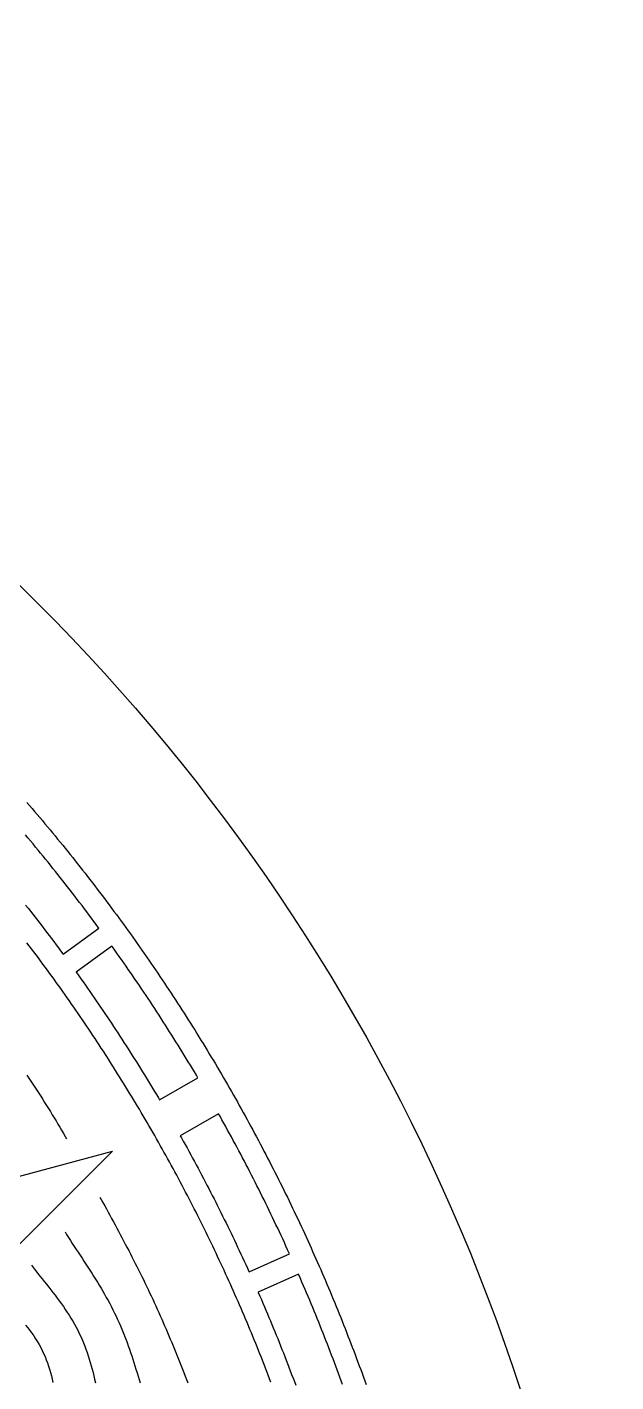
# Model space of a CAD drawing. Header units: millimetres. Extents: x -14.2 to 14.2, y -14.2 to 14.2.
# Drawn here: x 9.99 to 14.25, y 4.46 to 14.25 of the extents above; entities that cross this region are included whole.
import ezdxf

# ---------------------------------------------------------------- set-up
doc = ezdxf.new("R2010")
doc.units = ezdxf.units.MM
for name, color, linetype in [('ALTIN', 2, 'Continuous'), ('DOKU', 8, 'Continuous'), ('KESIM', 1, 'Continuous')]:
    doc.layers.add(name, color=color, linetype=linetype)

msp = doc.modelspace()

# ---------------------------------------------------------------- linework, layer by layer
at = {"layer": 'ALTIN'}
for points in [[(9.9886, 8.6448), (10.0074, 8.623), (10.0262, 8.6011), (10.045, 8.5792), (10.0637, 8.5573), (10.0823, 8.5353), (10.1009, 8.5133), (10.1194, 8.4912), (10.1379, 8.4691), (10.1564, 8.447), (10.1748, 8.4248), (10.1932, 8.4026), (10.2115, 8.3803), (10.2297, 8.358), (10.2479, 8.3357), (10.2661, 8.3133), (10.2842, 8.2909), (10.3023, 8.2684), (10.3203, 8.246), (10.3383, 8.2234), (10.3562, 8.2008), (10.374, 8.1782), (10.3919, 8.1556), (10.4096, 8.1329), (10.4273, 8.1102), (10.445, 8.0874), (10.4626, 8.0646), (10.4802, 8.0417), (10.4977, 8.0189), (10.5152, 7.9959), (10.5326, 7.973), (10.55, 7.95), (10.5673, 7.9269), (10.5846, 7.9039), (10.6018, 7.8808), (10.6189, 7.8576), (10.6361, 7.8344), (10.6531, 7.8112), (10.6701, 7.7879), (10.6871, 7.7646), (10.704, 7.7413), (10.7209, 7.7179), (10.7377, 7.6945), (10.7545, 7.6711), (10.7712, 7.6476), (10.7878, 7.6241), (10.8044, 7.6005), (10.821, 7.5769), (10.8375, 7.5533), (10.854, 7.5297), (10.8704, 7.506), (10.8867, 7.4822), (10.903, 7.4585), (10.9193, 7.4347), (10.9354, 7.4108), (10.9516, 7.3869), (10.9677, 7.363), (10.9837, 7.3391), (10.9997, 7.3151), (11.0156, 7.2911), (11.0315, 7.267), (11.0473, 7.243), (11.0631, 7.2188), (11.0788, 7.1947), (11.0945, 7.1705), (11.1101, 7.1463), (11.1257, 7.122), (11.1412, 7.0977), (11.1567, 7.0734), (11.1721, 7.049), (11.1874, 7.0247), (11.2027, 7.0002), (11.218, 6.9758), (11.2332, 6.9513), (11.2483, 6.9268), (11.2634, 6.9022), (11.2784, 6.8776), (11.2934, 6.853), (11.3083, 6.8283), (11.3232, 6.8037), (11.338, 6.7789), (11.3528, 6.7542), (11.3675, 6.7294), (11.3821, 6.7046), (11.3967, 6.6797), (11.4113, 6.6549), (11.4258, 6.6299), (11.4402, 6.605), (11.4546, 6.58), (11.4689, 6.555), (11.4832, 6.53), (11.4974, 6.5049), (11.5116, 6.4798), (11.5257, 6.4547), (11.5397, 6.4295), (11.5537, 6.4043), (11.5677, 6.3791), (11.5816, 6.3539), (11.5954, 6.3286), (11.6092, 6.3033), (11.6229, 6.2779), (11.6366, 6.2526), (11.6502, 6.2272), (11.6637, 6.2017), (11.6772, 6.1763), (11.6907, 6.1508), (11.7041, 6.1252), (11.7174, 6.0997), (11.7307, 6.0741), (11.7439, 6.0485), (11.7571, 6.0229), (11.7702, 5.9972), (11.7833, 5.9715), (11.7963, 5.9458), (11.8092, 5.9201), (11.8221, 5.8943), (11.8349, 5.8685), (11.8477, 5.8426), (11.8604, 5.8168), (11.8731, 5.7909), (11.8857, 5.765), (11.8982, 5.739), (11.9107, 5.7131), (11.9232, 5.6871), (11.9355, 5.661), (11.9479, 5.635), (11.9601, 5.6089), (11.9723, 5.5828), (11.9845, 5.5567), (11.9966, 5.5305), (12.0086, 5.5043), (12.0206, 5.4781), (12.0325, 5.4519), (12.0444, 5.4256), (12.0562, 5.3993), (12.0679, 5.373), (12.0796, 5.3467), (12.0913, 5.3203), (12.1028, 5.2939), (12.1144, 5.2675), (12.1258, 5.241), (12.1372, 5.2146), (12.1486, 5.1881), (12.1599, 5.1616), (12.1711, 5.135), (12.1823, 5.1085), (12.1934, 5.0819), (12.2044, 5.0552), (12.2154, 5.0286), (12.2264, 5.0019), (12.2373, 4.9753), (12.2481, 4.9486), (12.2589, 4.9218), (12.2696, 4.8951), (12.2802, 4.8683), (12.2908, 4.8415), (12.3013, 4.8147), (12.3118, 4.7878), (12.3222, 4.7609), (12.3326, 4.734), (12.3429, 4.7071), (12.3531, 4.6802), (12.3633, 4.6532), (12.3734, 4.6262), (12.3835, 4.5992), (12.3935, 4.5722), (12.4035, 4.5452), (12.4133, 4.5181), (12.4232, 4.491), (12.4329, 4.4639), (12.4426, 4.4367)], [(9.9799, 7.9029), (9.9971, 7.8811), (10.0143, 7.8592), (10.0314, 7.8374), (10.0485, 7.8155), (10.0655, 7.7935), (10.0825, 7.7715), (10.0994, 7.7495), (10.1163, 7.7275), (10.1331, 7.7054), (10.1499, 7.6833), (10.1666, 7.6611), (10.1833, 7.6389), (10.2, 7.6167), (10.2166, 7.5944), (10.2331, 7.5721), (10.2496, 7.5498), (10.2516, 7.5471), (10.5104, 7.7352), (10.5072, 7.7395), (10.4903, 7.7624), (10.4734, 7.7853), (10.4564, 7.8081), (10.4393, 7.8309), (10.4222, 7.8537), (10.405, 7.8764), (10.3878, 7.8991), (10.3706, 7.9217), (10.3533, 7.9443), (10.3359, 7.9669), (10.3185, 7.9894), (10.301, 8.0119), (10.2835, 8.0344), (10.266, 8.0568), (10.2484, 8.0792), (10.2307, 8.1015), (10.213, 8.1238), (10.1953, 8.1461), (10.1775, 8.1683), (10.1596, 8.1905), (10.1418, 8.2126), (10.1238, 8.2347), (10.1058, 8.2568), (10.0878, 8.2788), (10.0697, 8.3008), (10.0516, 8.3228), (10.0334, 8.3447), (10.0152, 8.3665), (9.9969, 8.3884), (9.9786, 8.4102)], [(11.7546, 4.4534), (11.7449, 4.4791), (11.7351, 4.5047), (11.7253, 4.5303), (11.7153, 4.5558), (11.7054, 4.5814), (11.6953, 4.6069), (11.6853, 4.6324), (11.6751, 4.6579), (11.6649, 4.6834), (11.6547, 4.7088), (11.6444, 4.7342), (11.634, 4.7596), (11.6236, 4.785), (11.6132, 4.8103), (11.6026, 4.8357), (11.5921, 4.861), (11.5814, 4.8862), (11.5707, 4.9115), (11.56, 4.9367), (11.5492, 4.9619), (11.5384, 4.9871), (11.5274, 5.0123), (11.5165, 5.0374), (11.5055, 5.0625), (11.4944, 5.0876), (11.4833, 5.1127), (11.4721, 5.1377), (11.4608, 5.1627), (11.4496, 5.1877), (11.4382, 5.2127), (11.4268, 5.2376), (11.4154, 5.2626), (11.4039, 5.2874), (11.3923, 5.3123), (11.3807, 5.3372), (11.369, 5.362), (11.3573, 5.3868), (11.3455, 5.4115), (11.3337, 5.4363), (11.3218, 5.461), (11.3098, 5.4857), (11.2978, 5.5103), (11.2858, 5.535), (11.2737, 5.5596), (11.2615, 5.5842), (11.2493, 5.6087), (11.2371, 5.6332), (11.2247, 5.6577), (11.2124, 5.6822), (11.2, 5.7067), (11.1875, 5.7311), (11.1749, 5.7555), (11.1624, 5.7798), (11.1497, 5.8042), (11.137, 5.8285), (11.1243, 5.8528), (11.1115, 5.877), (11.0987, 5.9013), (11.0858, 5.9255), (11.0728, 5.9496), (11.0598, 5.9738), (11.0467, 5.9979), (11.0336, 6.022), (11.0205, 6.046), (11.0072, 6.0701), (10.994, 6.0941), (10.9806, 6.118), (10.9673, 6.142), (10.9538, 6.1659), (10.9404, 6.1898), (10.9268, 6.2136), (10.9133, 6.2374), (10.8996, 6.2612), (10.8859, 6.285), (10.8722, 6.3087), (10.8584, 6.3324), (10.8446, 6.3561), (10.8307, 6.3798), (10.8167, 6.4034), (10.8027, 6.427), (10.7887, 6.4505), (10.7746, 6.474), (10.7604, 6.4975), (10.7462, 6.521), (10.732, 6.5444), (10.7177, 6.5678), (10.7033, 6.5912), (10.6889, 6.6145), (10.6745, 6.6378), (10.66, 6.6611), (10.6454, 6.6843), (10.6308, 6.7075), (10.6161, 6.7307), (10.6014, 6.7539), (10.5867, 6.777), (10.5719, 6.8), (10.557, 6.8231), (10.5421, 6.8461), (10.5271, 6.8691), (10.5121, 6.892), (10.4971, 6.915), (10.4819, 6.9378), (10.4668, 6.9607), (10.4516, 6.9835), (10.4363, 7.0063), (10.421, 7.0291), (10.4056, 7.0518), (10.3902, 7.0745), (10.3748, 7.0971), (10.3593, 7.1197), (10.3437, 7.1423), (10.3281, 7.1649), (10.3124, 7.1874), (10.2967, 7.2099), (10.281, 7.2323), (10.2652, 7.2547), (10.2493, 7.2771), (10.2334, 7.2994), (10.2175, 7.3217), (10.2015, 7.344), (10.1854, 7.3663), (10.1693, 7.3885), (10.1532, 7.4106), (10.137, 7.4328), (10.1208, 7.4549), (10.1045, 7.4769), (10.0881, 7.4989), (10.0718, 7.5209), (10.0553, 7.5429), (10.0388, 7.5648), (10.0223, 7.5867), (10.0057, 7.6085), (9.9891, 7.6304)], [(12.2727, 4.4366), (12.263, 4.4634), (12.2532, 4.4901), (12.2434, 4.5168), (12.2335, 4.5435), (12.2236, 4.5702), (12.2136, 4.5969), (12.2035, 4.6235), (12.1934, 4.6501), (12.1832, 4.6767), (12.173, 4.7033), (12.1627, 4.7298), (12.1524, 4.7563), (12.1419, 4.7828), (12.1315, 4.8093), (12.121, 4.8358), (12.1104, 4.8622), (12.0997, 4.8886), (12.0891, 4.915), (12.0783, 4.9414), (12.0675, 4.9677), (12.0566, 4.994), (12.0457, 5.0203), (12.0347, 5.0466), (12.0237, 5.0728), (12.0126, 5.099), (12.0014, 5.1252), (11.9902, 5.1514), (11.979, 5.1776), (11.9676, 5.2037), (11.9563, 5.2298), (11.9541, 5.2347), (11.6617, 5.1046), (11.6631, 5.1015), (11.6742, 5.0761), (11.6852, 5.0506), (11.6962, 5.0251), (11.7071, 4.9996), (11.718, 4.974), (11.7289, 4.9484), (11.7396, 4.9228), (11.7503, 4.8972), (11.761, 4.8716), (11.7716, 4.8459), (11.7821, 4.8202), (11.7926, 4.7945), (11.8031, 4.7687), (11.8134, 4.743), (11.8237, 4.7172), (11.834, 4.6914), (11.8442, 4.6656), (11.8544, 4.6397), (11.8645, 4.6138), (11.8745, 4.5879), (11.8845, 4.562), (11.8944, 4.5361), (11.9043, 4.5101), (11.9141, 4.4841), (11.9238, 4.4581), (11.9335, 4.4321)]]:
    msp.add_lwpolyline(points, dxfattribs=at)
for points in [[(10.4278, 7.3016), (10.4437, 7.2789), (10.4596, 7.2561), (10.4754, 7.2332), (10.4911, 7.2104), (10.5068, 7.1874), (10.5225, 7.1645), (10.5381, 7.1415), (10.5536, 7.1185), (10.5692, 7.0955), (10.5846, 7.0724), (10.6, 7.0493), (10.6154, 7.0262), (10.6307, 7.003), (10.6459, 6.9798), (10.6611, 6.9565), (10.6763, 6.9333), (10.6914, 6.9099), (10.7064, 6.8866), (10.7214, 6.8632), (10.7364, 6.8398), (10.7513, 6.8164), (10.7661, 6.7929), (10.7809, 6.7694), (10.7957, 6.7459), (10.8103, 6.7223), (10.825, 6.6987), (10.8396, 6.6751), (10.8541, 6.6514), (10.8686, 6.6277), (10.883, 6.604), (10.8974, 6.5802), (10.9117, 6.5564), (10.926, 6.5326), (10.9402, 6.5088), (10.9487, 6.4945), (11.2259, 6.6545), (11.2153, 6.6724), (11.2007, 6.6968), (11.186, 6.7212), (11.1713, 6.7456), (11.1566, 6.77), (11.1418, 6.7943), (11.127, 6.8186), (11.1121, 6.8429), (11.0971, 6.8671), (11.0821, 6.8913), (11.067, 6.9154), (11.0519, 6.9396), (11.0367, 6.9637), (11.0215, 6.9877), (11.0063, 7.0118), (10.9909, 7.0358), (10.9756, 7.0597), (10.9601, 7.0836), (10.9447, 7.1075), (10.9291, 7.1314), (10.9135, 7.1552), (10.8979, 7.179), (10.8822, 7.2028), (10.8665, 7.2265), (10.8507, 7.2502), (10.8348, 7.2738), (10.8189, 7.2975), (10.803, 7.3211), (10.787, 7.3446), (10.7709, 7.3681), (10.7548, 7.3916), (10.7387, 7.415), (10.7225, 7.4385), (10.7062, 7.4618), (10.6899, 7.4852), (10.6736, 7.5085), (10.6572, 7.5317), (10.6407, 7.555), (10.6242, 7.5782), (10.6076, 7.6013), (10.6045, 7.6057), (10.3456, 7.4176), (10.3475, 7.4149), (10.3637, 7.3923), (10.3798, 7.3697), (10.3958, 7.3471), (10.4119, 7.3244)], [(11.1741, 6.0986), (11.1873, 6.0742), (11.2006, 6.0498), (11.2137, 6.0254), (11.2269, 6.0009), (11.2399, 5.9764), (11.2529, 5.9518), (11.2659, 5.9273), (11.2788, 5.9027), (11.2916, 5.8781), (11.3044, 5.8534), (11.3172, 5.8287), (11.3299, 5.804), (11.3425, 5.7793), (11.3551, 5.7545), (11.3676, 5.7298), (11.3801, 5.7049), (11.3925, 5.6801), (11.4049, 5.6552), (11.4172, 5.6303), (11.4294, 5.6054), (11.4416, 5.5805), (11.4538, 5.5555), (11.4659, 5.5305), (11.4779, 5.5055), (11.4899, 5.4804), (11.5018, 5.4553), (11.5137, 5.4302), (11.5255, 5.4051), (11.5373, 5.3799), (11.549, 5.3547), (11.5607, 5.3295), (11.5723, 5.3043), (11.5838, 5.279), (11.5953, 5.2538), (11.5967, 5.2507), (11.889, 5.3809), (11.8868, 5.3858), (11.875, 5.4117), (11.8632, 5.4376), (11.8513, 5.4635), (11.8393, 5.4894), (11.8273, 5.5152), (11.8153, 5.541), (11.8031, 5.5667), (11.791, 5.5925), (11.7787, 5.6182), (11.7665, 5.6439), (11.7541, 5.6695), (11.7417, 5.6951), (11.7293, 5.7207), (11.7168, 5.7463), (11.7042, 5.7719), (11.6916, 5.7974), (11.6789, 5.8229), (11.6662, 5.8483), (11.6534, 5.8738), (11.6405, 5.8992), (11.6276, 5.9246), (11.6147, 5.9499), (11.6017, 5.9753), (11.5886, 6.0006), (11.5755, 6.0258), (11.5623, 6.0511), (11.5491, 6.0763), (11.5358, 6.1015), (11.5225, 6.1266), (11.5091, 6.1517), (11.4956, 6.1768), (11.4821, 6.2019), (11.4686, 6.2269), (11.455, 6.2519), (11.4413, 6.2769), (11.4276, 6.3018), (11.4138, 6.3268), (11.4, 6.3517), (11.3861, 6.3765), (11.3759, 6.3947), (11.0987, 6.2347), (11.1069, 6.2201), (11.1204, 6.1959), (11.1339, 6.1716), (11.1473, 6.1473), (11.1607, 6.123)], [(8.7469, 5.05), (9.1477, 5.7317), (10.6088, 6.125), (9.5377, 5.0563)]]:
    msp.add_lwpolyline(points, close=True, dxfattribs=at)
at = {"layer": 'DOKU'}
for points in [[(9.9889, 6.6744), (10.0035, 6.6526), (10.0179, 6.6307), (10.0323, 6.6088), (10.0466, 6.5869), (10.0609, 6.5649), (10.0751, 6.5428), (10.0892, 6.5207), (10.1032, 6.4986), (10.1172, 6.4764), (10.1311, 6.4542), (10.1449, 6.432), (10.1587, 6.4097), (10.1724, 6.3873), (10.1861, 6.365), (10.1997, 6.3426), (10.2133, 6.3202), (10.2268, 6.2977), (10.2402, 6.2752), (10.2536, 6.2527), (10.267, 6.2301), (10.2766, 6.2137)], [(10.5177, 5.7909), (10.5265, 5.775), (10.5392, 5.7521), (10.5519, 5.7292), (10.5645, 5.7062), (10.5771, 5.6833), (10.5896, 5.6603), (10.6022, 5.6373), (10.6146, 5.6142), (10.6271, 5.5912), (10.6395, 5.5681), (10.6519, 5.545), (10.6642, 5.5219), (10.6765, 5.4988), (10.6888, 5.4756), (10.701, 5.4524), (10.7131, 5.4292), (10.7252, 5.406), (10.7373, 5.3827), (10.7493, 5.3594), (10.7612, 5.3361), (10.7731, 5.3127), (10.7849, 5.2893), (10.7966, 5.2659), (10.8083, 5.2424), (10.8199, 5.2189), (10.8314, 5.1954), (10.8429, 5.1718), (10.8543, 5.1482), (10.8656, 5.1245), (10.8768, 5.1009), (10.888, 5.0771), (10.8991, 5.0534), (10.9101, 5.0296), (10.921, 5.0058), (10.9319, 4.9819), (10.9426, 4.958), (10.9533, 4.9341), (10.964, 4.9102), (10.9745, 4.8862), (10.985, 4.8622), (10.9954, 4.8381), (11.0058, 4.814), (11.016, 4.7899), (11.0262, 4.7658), (11.0363, 4.7416), (11.0464, 4.7174), (11.0564, 4.6932), (11.0663, 4.6689), (11.0762, 4.6446), (11.086, 4.6203), (11.0958, 4.596), (11.1055, 4.5717), (11.1152, 4.5473), (11.1248, 4.523), (11.1343, 4.4986), (11.1439, 4.4742), (11.1533, 4.4497)], [(10.2648, 5.54), (10.2763, 5.5217), (10.29, 5.5001), (10.3037, 5.4786), (10.3176, 5.4571), (10.3315, 5.4357), (10.3455, 5.4143), (10.3596, 5.3929), (10.3737, 5.3715), (10.3877, 5.35), (10.4018, 5.3286), (10.4159, 5.3071), (10.4299, 5.2857), (10.4438, 5.2641), (10.4577, 5.2425), (10.4714, 5.2209), (10.4851, 5.1991), (10.4986, 5.1773), (10.512, 5.1554), (10.5251, 5.1335), (10.5381, 5.1114), (10.5509, 5.0892), (10.5635, 5.0669), (10.5759, 5.0444), (10.588, 5.0219), (10.5999, 4.9992), (10.6115, 4.9765), (10.6229, 4.9535), (10.634, 4.9305), (10.6449, 4.9073), (10.6554, 4.8841), (10.6657, 4.8607), (10.6758, 4.8371), (10.6855, 4.8135), (10.6951, 4.7897), (10.7043, 4.7659), (10.7133, 4.7419), (10.7221, 4.7178), (10.7307, 4.6937), (10.739, 4.6695), (10.7472, 4.6452), (10.7552, 4.6208), (10.763, 4.5964), (10.7706, 4.5719), (10.7782, 4.5473), (10.7856, 4.5228), (10.7929, 4.4982), (10.8002, 4.4736), (10.8073, 4.4489)], [(10.0222, 5.2992), (10.0367, 5.2805), (10.0521, 5.2607), (10.0677, 5.2409), (10.0834, 5.2212), (10.0992, 5.2014), (10.115, 5.1817), (10.1307, 5.1619), (10.1465, 5.142), (10.1622, 5.1222), (10.1777, 5.1022), (10.1932, 5.0821), (10.2084, 5.0619), (10.2234, 5.0416), (10.2383, 5.0212), (10.2528, 5.0006), (10.267, 4.9799), (10.2809, 4.9589), (10.2945, 4.9378), (10.3077, 4.9165), (10.3205, 4.895), (10.3329, 4.8733), (10.3449, 4.8514), (10.3565, 4.8293), (10.3676, 4.807), (10.3782, 4.7844), (10.3885, 4.7617), (10.3982, 4.7387), (10.4075, 4.7156), (10.4164, 4.6923), (10.4249, 4.6687), (10.4329, 4.645), (10.4405, 4.6211), (10.4478, 4.5971), (10.4546, 4.5729), (10.4612, 4.5486), (10.4674, 4.5242), (10.4733, 4.4997), (10.479, 4.4751), (10.4844, 4.4504)], [(9.9796, 4.8674), (9.9949, 4.8479), (10.0099, 4.8282), (10.0244, 4.8083), (10.0383, 4.788), (10.0518, 4.7676), (10.0647, 4.7468), (10.077, 4.7258), (10.0887, 4.7044), (10.0998, 4.6828), (10.1102, 4.6609), (10.1201, 4.6387), (10.1293, 4.6162), (10.138, 4.5935), (10.146, 4.5704), (10.1534, 4.5472), (10.1602, 4.5236), (10.1665, 4.4999), (10.1723, 4.4759), (10.1776, 4.4518)]]:
    msp.add_lwpolyline(points, dxfattribs=at)
at = {"layer": 'KESIM'}
msp.add_circle((0, 0), 14.25, dxfattribs=at)

doc.saveas('drawing.dxf')
